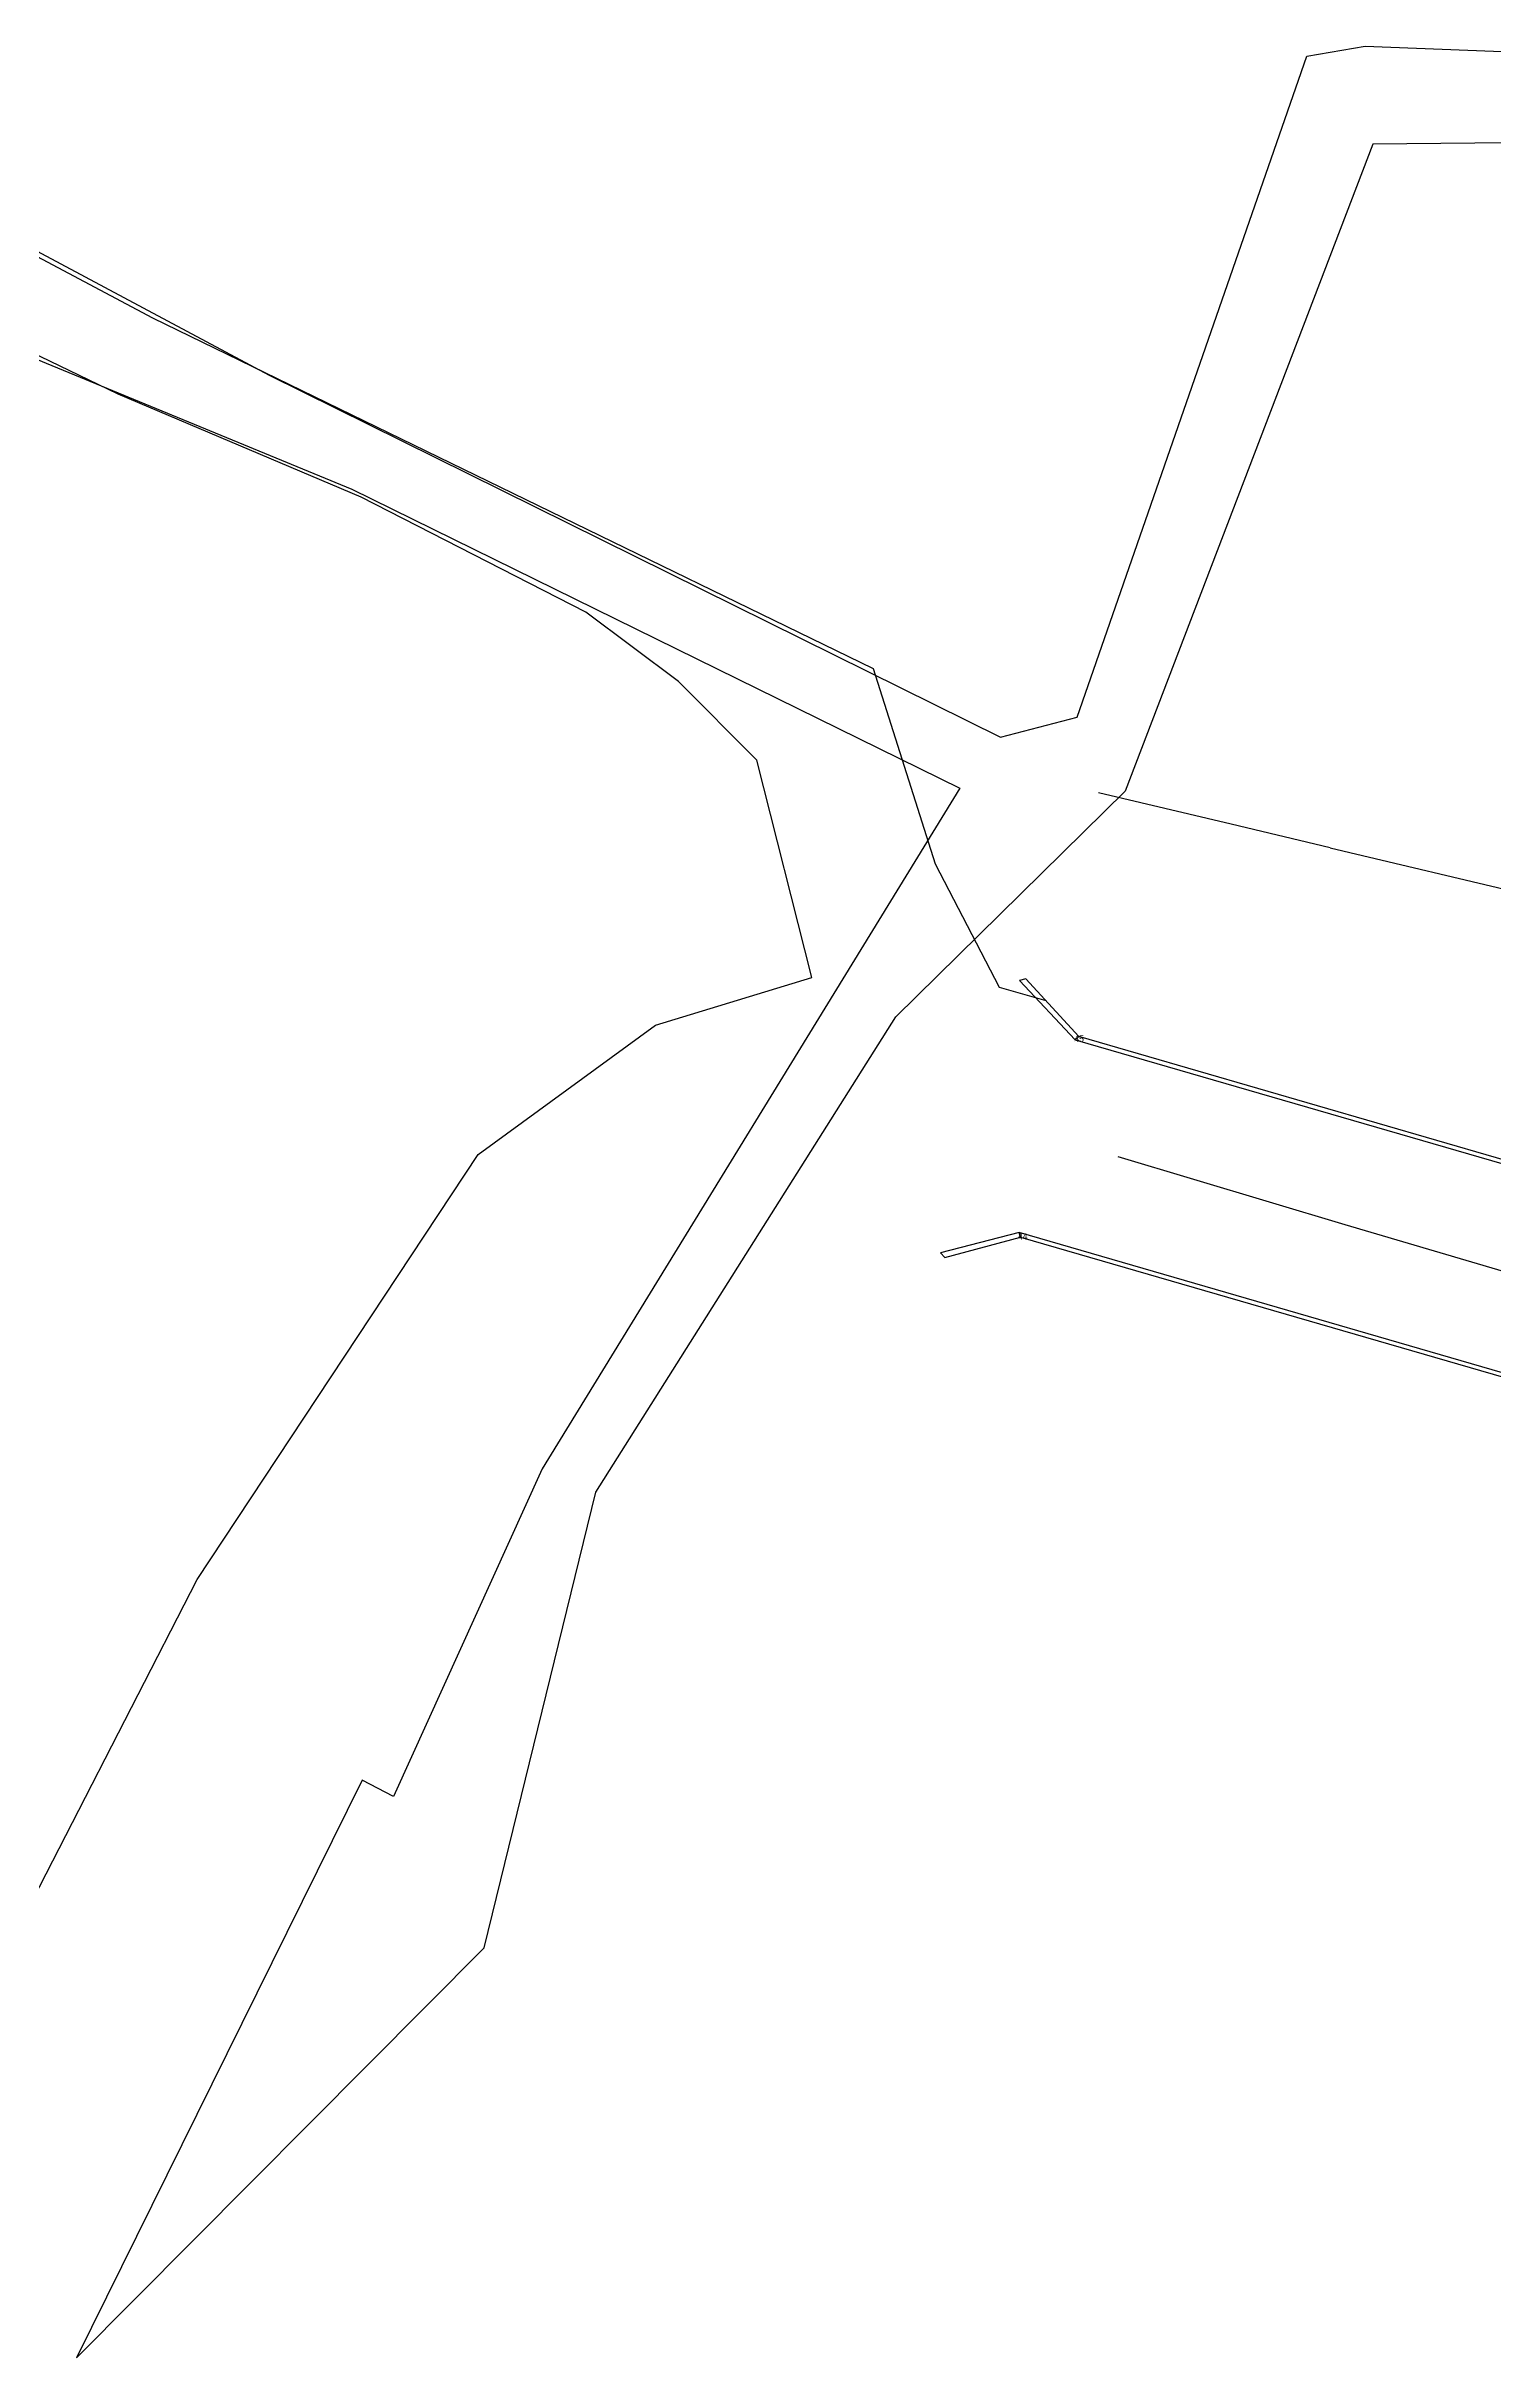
# Model space of a CAD drawing. Extents: x 550815 to 552079, y 1838416 to 1840178.
# Drawn here: x 550876.1 to 550920.5, y 1838629.3 to 1838700.2 of the extents above; entities that cross this region are included whole.
import ezdxf

# ---------------------------------------------------------------- set-up
doc = ezdxf.new("R2010")
doc.units = 0
for name, color, linetype in [('Level 10', 7, 'Continuous'), ('Level 12', 7, 'Continuous'), ('Level 22', 7, 'Continuous'), ('Level 23', 7, 'Continuous'), ('Level 27', 7, 'Continuous'), ('Level 50', 7, 'Continuous'), ('Level 7', 7, 'Continuous')]:
    doc.layers.add(name, color=color, linetype=linetype)

msp = doc.modelspace()

# ---------------------------------------------------------------- linework, layer by layer
at = {"layer": 'Level 10'}
for p, q in [((550916.801, 1838697.191), (550909.214, 1838677.34)), ((550933.071, 1838697.333), (550916.801, 1838697.191)), ((550909.214, 1838677.34), (550902.185, 1838670.419))]:
    msp.add_line(p, q, dxfattribs=at)
for points in [[(550868.401, 1838697.884), (550882.972, 1838690.106), (550905.393, 1838678.999), (550907.743, 1838679.61), (550914.78, 1838699.891), (550916.57, 1838700.191)], [(550916.57, 1838700.191), (550927.59, 1838699.763), (550933.34, 1838699.013)], [(550866.631, 1838694.384), (550885.502, 1838686.607), (550904.144, 1838677.429), (550891.337, 1838656.557), (550886.778, 1838646.507), (550885.818, 1838647.007)], [(550889.559, 1838641.857), (550892.987, 1838655.838), (550902.185, 1838670.419)], [(550885.818, 1838647.007), (550877.061, 1838629.285)], [(550877.061, 1838629.285), (550889.559, 1838641.857)]]:
    msp.add_lwpolyline(points, dxfattribs=at)
at = {"layer": 'Level 22'}
msp.add_lwpolyline([(550908.989, 1838666.13), (550915.943, 1838664.046), (550928.221, 1838660.426), (550935.104, 1838658.639), (550939.663, 1838657.389), (550944.362, 1838656.1), (550947.369, 1838655.275), (550948.409, 1838654.935), (550950.742, 1838654.077)], dxfattribs=at)
at = {"layer": 'Level 23'}
for points in [[(550868.1, 1838697.86), (550879.39, 1838691.86), (550901.49, 1838681.1), (550903.39, 1838675.11), (550905.35, 1838671.33), (550906.78, 1838670.92)], [(550872.7, 1838637.45), (550880.76, 1838653.16), (550889.37, 1838666.2), (550894.81, 1838670.16), (550899.6, 1838671.62), (550897.92, 1838678.29), (550895.52, 1838680.7), (550892.68, 1838682.83), (550885.79, 1838686.36), (550878.34, 1838689.52), (550868.17, 1838694.43)]]:
    msp.add_lwpolyline(points, dxfattribs=at)
at = {"layer": 'Level 27'}
for points in [[(550907.675, 1838669.716), (550907.791, 1838669.813), (550906.161, 1838671.581), (550905.972, 1838671.532)], [(550927.882, 1838663.85), (550927.918, 1838663.97), (550907.791, 1838669.813), (550907.675, 1838669.716)], [(550906.005, 1838663.661), (550905.959, 1838663.805), (550903.548, 1838663.183), (550903.681, 1838663.04)], [(550926.131, 1838657.818), (550926.166, 1838657.938), (550905.959, 1838663.805), (550906.005, 1838663.661)]]:
    msp.add_lwpolyline(points, close=True, dxfattribs=at)
at = {"layer": 'Level 50'}
for p, q in [((550912.462, 1838676.328), (550908.389, 1838677.286)), ((550915.494, 1838675.607), (550912.462, 1838676.328))]:
    msp.add_line(p, q, dxfattribs=at)
msp.add_lwpolyline([(550915.494, 1838675.607), (550927.742, 1838672.702), (550946.225, 1838668.466), (550956.467, 1838667.606), (550962.72, 1838672.191)], dxfattribs=at)
at = {"layer": 'Level 7'}
for p, q in [((550907.653, 1838669.648), (550907.653, 1838669.648)), ((550905.916, 1838663.579), (550905.916, 1838663.579))]:
    msp.add_line(p, q, dxfattribs=at)

# ---------------------------------------------------------------- texts
at = {"layer": 'Level 12'}
for s, p in [('45', (550907.65, 1838669.65)), ('44', (550905.92, 1838663.58))]:
    msp.add_text(s, height=0.2, dxfattribs=at).set_placement(p)

doc.saveas('drawing.dxf')
